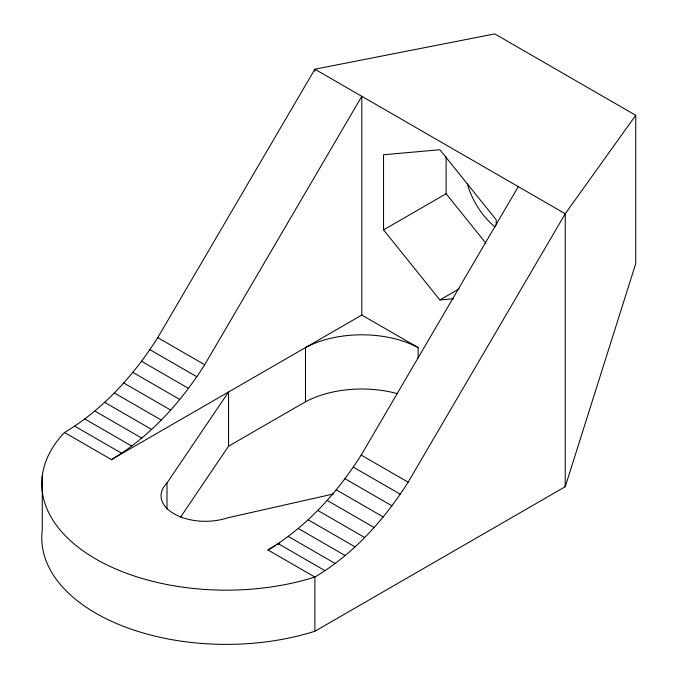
<?xml version="1.0" encoding="UTF-8"?>
<svg xmlns="http://www.w3.org/2000/svg" width="678" height="678" viewBox="0 0 678 678"><rect width="100%" height="100%" fill="white"/><g stroke="black" fill="none" stroke-linecap="round" stroke-linejoin="round"><path stroke-width="1.02" d="M111.438 459.608L361.815 315.058L361.815 96.301L204.697 364.739C180.814 402.401 150.024 436.64 111.438 459.608L64.495 432.505C103.081 409.537 133.863 375.298 157.754 337.636L314.872 69.207L494.745 33.9L635.735 115.302L635.735 263.632L565.24 486.711L314.872 631.26A184.416 106.471 0 0 1 126.54 627.497A184.416 106.471 0 0 1 42.265 530.188L42.265 475.973M565.376 484.609L565.24 486.711L565.24 213.756L635.735 115.302M314.872 631.26L314.872 577.054L267.92 549.951C306.507 526.984 337.297 492.753 361.188 455.082L518.297 186.653M64.495 432.505A184.416 106.471 0 0 0 95.793 558.986A184.416 106.471 0 0 0 314.872 577.054C353.45 554.087 384.24 519.856 408.131 482.194L565.24 213.756L314.872 69.207L314.872 71.326M167 509.034L167 482.965L228.554 391.994L228.554 446.2L180.611 517.06M453.438 298.744L439.878 299.956L383.545 229.876L446.132 193.739L446.132 156.711M439.878 299.956L458.93 288.955M228.554 446.2L305.481 401.791A82.767 47.782 0 0 1 397.757 393.749M267.92 549.951L275.26 545.722M277.09 544.663L279.836 543.07M333.542 493.948L227.461 517.873A44.256 25.552 0 0 1 174.034 513.814A44.256 25.552 0 0 1 167 482.965M361.815 315.058L418.148 347.577L418.148 358.001M157.754 337.636L204.697 364.739M361.188 455.082L408.131 482.194M149.872 349.653L196.815 376.756M353.297 467.1L400.249 494.203M141.541 361.255L188.492 388.358M344.975 478.702L391.918 505.805M132.82 372.375L179.763 399.478M336.246 489.821L383.189 516.924M123.735 382.968L170.678 410.071M327.16 500.415L374.112 527.518M114.345 392.969L161.288 420.072M317.77 510.415L364.722 537.518M104.692 402.334L151.635 429.437M308.126 519.78L355.069 546.892M94.827 411.012L141.778 438.115M298.261 528.467L345.204 555.57M84.809 418.962L131.752 446.065M288.235 536.408L335.186 563.511M74.682 426.14L121.625 453.243M278.107 543.587L325.05 570.69M446.132 193.739L485.906 243.207M496.211 225.104L496.211 219.816L439.878 149.728L383.545 154.762L383.545 229.876M305.481 401.791L305.481 347.577A82.767 47.782 0 0 1 418.148 347.577M495.135 227.003A53.113 30.663 60 0 1 467.354 183.806"/></g></svg>
